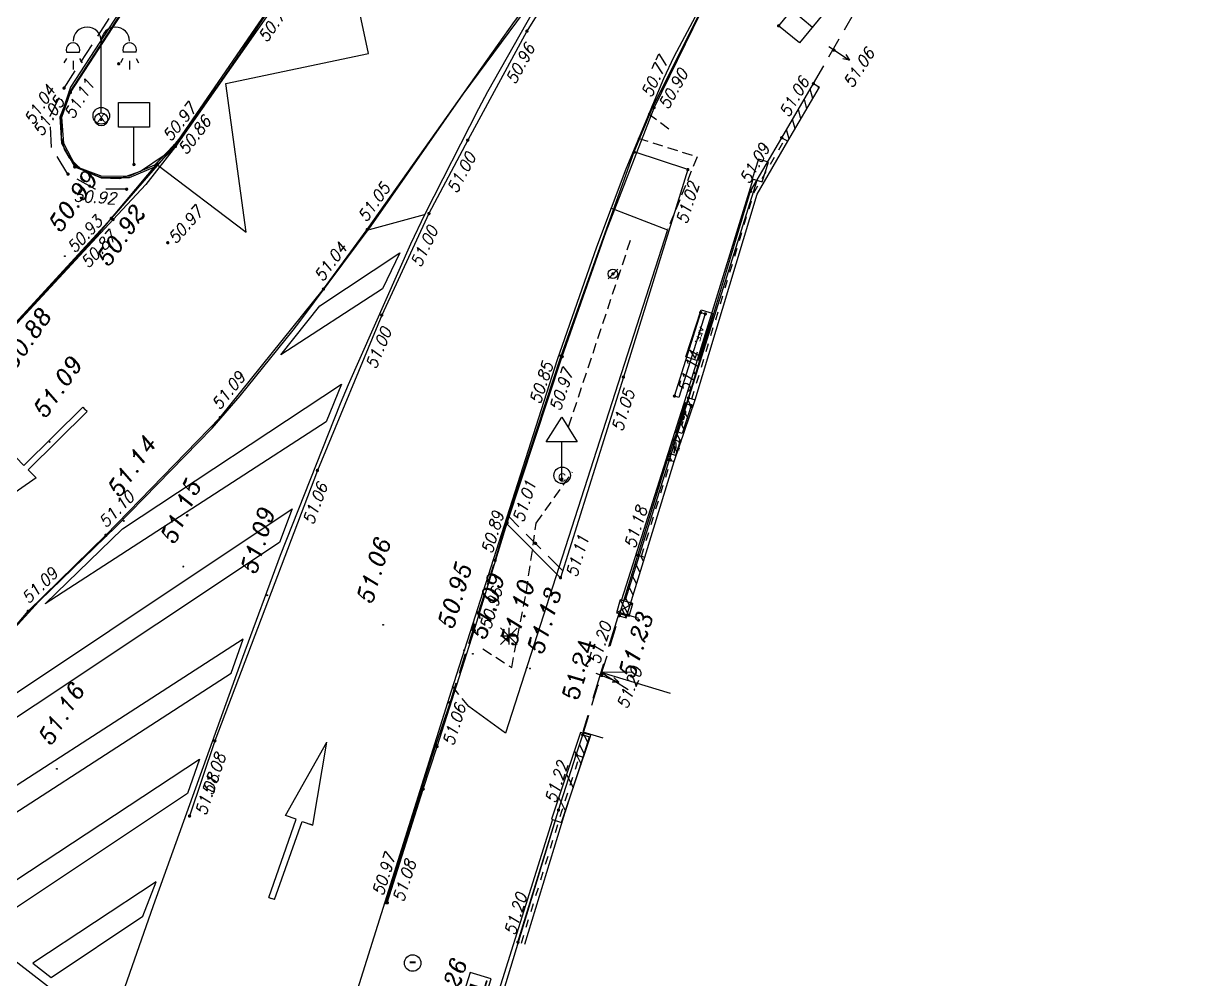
# Model space of a CAD drawing. Extents: x 661856 to 662117, y 6866905 to 6867165.
# Drawn here: x 662083.25 to 662111.85, y 6867091.68 to 6867114.77 of the extents above; entities that cross this region are included whole.
import ezdxf
from ezdxf.enums import TextEntityAlignment as Align

# ---------------------------------------------------------------- set-up
doc = ezdxf.new("R2010")
doc.units = 0
for name, pattern in [('CONTINU', [0]), ('DISCONTIN', [0.75, 0.5, -0.25]), ('DISCONTINU', [0.75, 0.5, -0.25]), ('GRILLE', [0.4, 0.2, -0.2]), ('HAIELIN', [0.375, 0.25, -0.125]), ('HIDDEN', [0.375, 0.25, -0.125])]:
    doc.linetypes.add(name, pattern=pattern)
doc.layers.get('0').update_dxf_attribs({"linetype": 'CONTINUOUS'})
for name, color, linetype in [('ACCES', 7, 'CONTINU'), ('AFFICHAGE', 6, 'CONTINU'), ('ARBRES', 3, 'CONTINU'), ('BORDURE', 7, 'CONTINU'), ('CLOTURE', 7, 'CONTINU'), ('COTE_ALTI', 8, 'CONTINU'), ('COTE_DE_SEUIL', 8, 'CONTINU'), ('ECLAIRAGE_PUBL', 3, 'CONTINU'), ('FLECHAGE', 6, 'CONTINU'), ('GEO_AEP_S', 4, 'CONTINUOUS'), ('GEO_ALTI-PIC', 7, 'CONTINUOUS'), ('GEO_ALTI-PIC_SEUILS', 1, 'CONTINUOUS'), ('GEO_ALTICOT', 7, 'CONTINUOUS'), ('GEO_BORDURE', 7, 'CONTINUOUS'), ('GEO_CHANGE_REVET', 252, 'DISCONTINU'), ('GEO_ECL_S', 30, 'CONTINUOUS'), ('GEO_EDF_S', 1, 'CONTINUOUS'), ('GEO_ENTREE', 7, 'DISCONTINU'), ('GEO_GDF_S', 30, 'CONTINUOUS'), ('GEO_LIGNE_CONT', 252, 'CONTINUOUS'), ('GEO_MUR', 1, 'CONTINUOUS'), ('GEO_MUR_HACHURE', 1, 'CONTINUOUS'), ('GEO_MUR_S', 7, 'CONTINUOUS'), ('GEO_PANNEAU', 7, 'CONTINUOUS'), ('GEO_TEL_S', 6, 'CONTINUOUS'), ('GEO_TROTTOIR_BAS', 7, 'CONTINUOUS'), ('GEO_TROTTOIR_BATEAU', 7, 'DISCONTINU'), ('GEO_TROTTOIR_HAUT', 252, 'CONTINUOUS'), ('HAIE', 3, 'CONTINU'), ('LIGNE_DIVERS', 7, 'CONTINU'), ('MARQ-SOL', 6, 'CONTINU'), ('MOB-URB_TC', 6, 'CONTINU'), ('MUR', 7, 'CONTINU'), ('OBJET_EAU', 4, 'CONTINU'), ('OBJET_TELECOM', 4, 'CONTINU'), ('OUVRAGE_ART_PI', 7, 'CONTINU'), ('SIGNAL-VERTICA', 6, 'CONTINU')]:
    doc.layers.add(name, color=color, linetype=linetype)
doc.styles.add('COMPLEX', font='COMPLEX')
doc.styles.add('ITALIC', font='italic.shx', dxfattribs={"height": 0.6})
doc.styles.add('ROMANS', font='romans.shx', dxfattribs={"width": 0.95, "oblique": 13.5, "height": 5})
doc.styles.get("Standard").update_dxf_attribs({"font": 'ARIALUNI.ttf', "height": 2})

# ---------------------------------------------------------------- blocks, each defined once
blk = doc.blocks.new('PTTOPO')
at = {"color": 0, "const_width": 0.04}
blk.add_lwpolyline([(0, 0.02, 1), (0, -0.02, 1)], format="xyb", close=True, dxfattribs=at)
at = {"color": 0}
blk.add_point((0, 0), dxfattribs=at)
at = {"layer": 'GEO_ALTICOT', "style": 'ROMANS', "oblique": 13.5, "width": 0.95}
blk.add_attdef('ALT', text='', height=0.28, dxfattribs=at).set_placement((0.1, -0.1), align=Align.TOP_LEFT)
blk = doc.blocks.new('P705', base_point=(80.25, 78))
for p, q in [((79.75, 79.199), (79.75, 79.999)), ((79.75, 79.999), (80.749, 79.999)), ((80.749, 79.999), (80.749, 79.199)), ((80.25, 79.199), (79.75, 79.199)), ((80.25, 78), (80.25, 79.199)), ((80.749, 79.199), (80.25, 79.199))]:
    blk.add_line(p, q)
blk = doc.blocks.new('P502', base_point=(67.75, 28.5))
for p, q in [((67.75, 28.709), (67.75, 31.019)), ((66.629, 30.669), (67.049, 30.669)), ((68.869, 30.669), (68.449, 30.669)), ((66.629, 30.459), (66.545, 30.319)), ((66.839, 30.389), (66.839, 30.109)), ((67.049, 30.459), (67.133, 30.319)), ((68.449, 30.459), (68.365, 30.319)), ((68.659, 30.389), (68.659, 30.109)), ((68.869, 30.459), (68.953, 30.319))]:
    blk.add_line(p, q)
blk.add_circle((67.75, 28.5), 0.209)
for centre, radius, start, end in [((67.295, 31.02), 0.454, 0.01, 180), ((68.205, 31.02), 0.454, 0.01, 180), ((66.84, 30.74), 0.221, 341.57, 198.44), ((68.66, 30.74), 0.221, 341.57, 198.44)]:
    blk.add_arc(centre, radius, start, end)
blk = doc.blocks.new('P384')
for p, q in [((0, 1), (0, 0)), ((0, 1), (1, 1)), ((0.25, 0), (0.25, 1)), ((0.5, 0), (0.5, 1)), ((0.75, 0), (0.75, 1)), ((1, 1), (1, 0)), ((0, 0), (1, 0))]:
    blk.add_line(p, q)
at = {"style": 'ROMANS', "oblique": 13.5, "width": 0.95}
blk.add_text('TEL', height=0.2, dxfattribs=at).set_placement((0.254, 0.413))
blk = doc.blocks.new('P014', base_point=(17.75, 43.5))
for p, q in [((17.709, 43.699), (17.75, 43.799)), ((17.75, 43.399), (17.75, 43.799)), ((17.75, 43.799), (17.789, 43.699))]:
    blk.add_line(p, q)
blk = doc.blocks.new('P337')
for p, q in [((0, 1), (1, 1)), ((0, 1), (0, 0)), ((1, 1), (1, 0)), ((0, 0), (1, 0)), ((0.133, 0.423), (0.532, 0.713)), ((0.532, 0.713), (0.41, 0.338)), ((0.41, 0.338), (0.885, 0.683)), ((0.885, 0.683), (0.743, 0.637)), ((0.885, 0.683), (0.797, 0.562))]:
    blk.add_line(p, q)
at = {"flags": 128}
for points in [[(0.45, 1), (0.45, 1.28)], [(0.55, 1), (0.55, 1.28)]]:
    blk.add_lwpolyline(points, dxfattribs=at)
blk = doc.blocks.new('P322')
for p, q in [((0, 1), (1, 1)), ((0, 1), (0, 0)), ((1, 1), (1, 0)), ((0, 0), (1, 0))]:
    blk.add_line(p, q)
at = {"flags": 128}
for points in [[(0.45, 1), (0.45, 1.28)], [(0.55, 1), (0.55, 1.28)]]:
    blk.add_lwpolyline(points, dxfattribs=at)
at = {"style": 'ROMANS', "oblique": 13.5, "width": 0.95}
blk.add_text('GDF', height=0.2, dxfattribs=at).set_placement((0.205, 0.413))
blk = doc.blocks.new('P702', base_point=(67.75, 6))
for p, q in [((67.25, 7.199), (67.75, 7.999)), ((67.75, 7.999), (68.249, 7.199)), ((67.75, 7.199), (67.25, 7.199)), ((67.75, 6), (67.75, 7.199)), ((68.249, 7.199), (67.75, 7.199))]:
    blk.add_line(p, q)
blk = doc.blocks.new('P091', base_point=(30.25, 66))
blk.add_line((30.326, 66.076), (30.172, 65.922))
blk.add_circle((30.25, 66), 0.076)
blk = doc.blocks.new('*X202')
at = {"layer": 'MUR', "color": 7, "linetype": 'CONTINU'}
for p, q in [((610734.857, 133603.27), (610735.022, 133602.946)), ((610734.672, 133602.7), (610734.837, 133602.376)), ((610734.487, 133602.129), (610734.652, 133601.805))]:
    blk.add_line(p, q, dxfattribs=at)
blk = doc.blocks.new('P30700')
at = {"color": 0}
blk.add_circle((0, 0), 0.05, dxfattribs=at)
blk.add_attdef('COTE30700', text='', height=0.3).set_placement((0, 0.3), align=Align.CENTER)
blk = doc.blocks.new('SU414')
at = {"color": 0, "linetype": 'CONTINUOUS'}
for points in [[(0.5, 0), (0.5, 1.75)], [(0.429, 0.75), (0.5, 0), (0.571, 0.75)], [(0, 0.5), (0, 0)], [(1, 0), (1, 0.5)]]:
    blk.add_lwpolyline(points, dxfattribs=at)
at = {"color": 0, "linetype": 'DISCONTIN'}
blk.add_lwpolyline([(0, 0), (1, 0)], dxfattribs=at)
blk = doc.blocks.new('P25100')
at = {"linetype": 'CONTINUOUS'}
for p, q in [((0.500962, 0.017909), (0.500962, 0.086771)), ((0.500962, 0.086771), (1.001772, -0.000871)), ((0.000151, 0.017909), (0.000151, -0.000871)), ((0.000151, 0.017909), (0.500962, 0.017909)), ((0.000151, -0.019652), (0.000151, -0.000871)), ((0.000151, -0.019652), (0.500962, -0.019652)), ((0.500962, -0.088513), (1.001772, -0.000871)), ((0.500962, -0.019652), (0.500962, -0.088513)), ((0.500962, -0.088513), (0.500962, -0.069733))]:
    blk.add_line(p, q, dxfattribs=at)
blk = doc.blocks.new('P30100')
at = {"color": 0}
blk.add_circle((0, 0), 0.05, dxfattribs=at)
blk.add_attdef('COTE30100', (0.3, 0.3), '', height=0.3)
blk = doc.blocks.new('P30300')
at = {"color": 0}
blk.add_circle((0, 0), 0.05, dxfattribs=at)
blk.add_attdef('COTE30300', (0.3, -0.6), '', height=0.3)
blk = doc.blocks.new('P30200')
at = {"color": 0}
blk.add_circle((0, 0), 0.05, dxfattribs=at)
blk.add_attdef('COTE30200', (0.3, -0.15), '', height=0.3)
blk = doc.blocks.new('P21900', base_point=(1, 1))
blk.add_circle((1, 1), 1)
blk.add_text('C', height=0.991).set_placement((0.5, 0.25), (1.5, 0.25), align=Align.ALIGNED)
blk = doc.blocks.new('P23000')
at = {"color": 3}
for p, q in [((-1, 1), (1, -1)), ((1, 1), (-1, -1)), ((1, 0), (-1, 0)), ((0, 1), (0, -1))]:
    blk.add_line(p, q, dxfattribs=at)
blk = doc.blocks.new('P29600')
blk.add_lwpolyline([(0, 0), (1, 0), (1, 1), (0, 1), (0, 0), (1, 1), (0, 1), (1, 0)])
blk = doc.blocks.new('SU219')
at = {"color": 0, "linetype": 'CONTINUOUS'}
blk.add_lwpolyline([(0, 0.3), (1.2, 0.3), (1.2, 0), (0, 0), (0, 0.3)], dxfattribs=at)
at = {"color": 0, "style": 'COMPLEX', "width": 1.333333}
blk.add_text('AFF.', height=0.1, dxfattribs=at).set_placement((0.4, 0.1), (0.8, 0.1), align=Align.FIT)
blk = doc.blocks.new('P21100', base_point=(1, 1))
blk.add_circle((1, 1), 1)
blk.add_text('-', height=2.15).set_placement((0.5, 0.25), (1.5, 0.25), align=Align.ALIGNED)
blk = doc.blocks.new('P21300', base_point=(1, 1))
blk.add_circle((1, 1), 1)
blk.add_text('X', height=1.07).set_placement((0.5, 0.25), (1.5, 0.25), align=Align.ALIGNED)
blk = doc.blocks.new('P27600')
for points in [[(0, 0), (1, 0), (1, 0.4), (0, 0.4), (0, 0)], [(0.25, 0), (0.25, 0.4), (0.5, 0.4), (0.5, 0), (0.75, 0), (0.75, 0.4)]]:
    blk.add_lwpolyline(points)
blk.add_text('T', height=0.288964).set_placement((0.023187, 0.061513))

msp = doc.modelspace()

# ---------------------------------------------------------------- hatches: boundary and pattern name
at = {"layer": 'GEO_MUR_HACHURE'}
h = msp.add_hatch(dxfattribs=at)
h.set_pattern_fill('_U', color=256, scale=0.2, angle=104.602, style=0, pattern_type=0)
h.set_pattern_definition([(104.601968357, (0, 0), (-0.1935401020483, -0.0504205206154), [])])
h.paths.add_polyline_path([(662101.562, 6867112.018), (662102.329, 6867113.325), (662102.475, 6867113.239), (662101.709, 6867111.932)])
h = msp.add_hatch(dxfattribs=at)
h.set_pattern_fill('_U', color=256, scale=0.2, angle=116.1122, style=0, pattern_type=0)
h.set_pattern_definition([(116.112184347, (0, 0), (-0.179586799865, -0.088026026346), [])])
h.paths.add_polyline_path([(662098.802, 6867104.247), (662099.309, 6867105.731), (662099.472, 6867105.682), (662098.963, 6867104.192)])
h = msp.add_hatch(dxfattribs=at)
h.set_pattern_fill('_U', color=256, scale=0.2, angle=117.8328, style=0, pattern_type=0)
h.set_pattern_definition([(117.8328170216, (0, 0), (-0.1768627400303, -0.0933786441804), [])])
h.paths.add_polyline_path([(662097.638, 6867100.469), (662098.089, 6867101.931), (662098.252, 6867101.881), (662097.8, 6867100.419)])
h = msp.add_hatch(dxfattribs=at)
h.set_pattern_fill('_U', color=256, scale=0.2, angle=117.5139, style=0, pattern_type=0)
h.set_pattern_definition([(117.5139113264, (0, 0), (-0.1773797390374, -0.0923927928954), [])])
h.paths.add_polyline_path([(662096.599, 6867097.105), (662096.753, 6867097.591), (662096.915, 6867097.54), (662096.761, 6867097.053)])

# ---------------------------------------------------------------- linework, layer by layer
at = {"layer": 'BORDURE', "color": 7, "linetype": 'CONTINUOUS'}
for points in [[(662086.366, 6867075.721), (662089.936, 6867087.052), (662093.584, 6867098.656), (662096.144, 6867106.66), (662097.095, 6867109.382), (662097.802, 6867111.269), (662098.712, 6867113.45), (662098.964, 6867113.983), (662099.931, 6867115.804), (662100.745, 6867117.131), (662101.203, 6867117.822), (662102.594, 6867119.698), (662102.981, 6867120.16), (662103.692, 6867120.983)], [(662086.489, 6867111.424), (662084.905, 6867109.539), (662082.441, 6867106.861), (662081.925, 6867106.26), (662081.449, 6867105.885)], [(662097.698, 6867100.863), (662099.2, 6867105.578), (662100.872, 6867111.02)], [(662097.426, 6867110.326), (662098.805, 6867109.797), (662096.791, 6867103.539), (662094.891, 6867097.63), (662093.999, 6867098.276)], [(662094.182, 6867089.646), (662096.025, 6867095.532)]]:
    msp.add_lwpolyline(points, dxfattribs=at)
at = {"layer": 'BORDURE', "color": 7, "linetype": 'HIDDEN'}
msp.add_lwpolyline([(662093.999, 6867098.276), (662093.606, 6867098.765)], dxfattribs=at)
at = {"layer": 'BORDURE', "color": 7, "linetype": 'CONTINUOUS'}
msp.add_polyline3d([(662092.462, 6867125.706, 50.981), (662088.928, 6867120.235, 51.055), (662084.381, 6867113.239, 51.087), (662084.14, 6867112.543, 51.05), (662084.151, 6867112.025, 51.024), (662084.224, 6867111.745, 51.009), (662084.341, 6867111.529, 51.003), (662084.64, 6867111.252, 50.994), (662085.119, 6867111.048, 50.982), (662085.562, 6867111.035, 50.972), (662085.594, 6867111.042, 50.971), (662086.068, 6867111.209, 50.948), (662086.641, 6867111.599, 50.918), (662086.926, 6867111.891, 50.9), (662087.15, 6867112.163, 50.896), (662088.028, 6867113.4, 50.878), (662088.497, 6867114.098, 50.868), (662090.531, 6867117.146, 50.863), (662091.193, 6867118.154, 50.87), (662093.043, 6867121.044, 50.888), (662094.043, 6867122.749, 50.897), (662094.835, 6867124.237, 50.905), (662095.051, 6867124.667, 50.911)], dxfattribs=at)
at = {"layer": 'CLOTURE', "color": 7, "linetype": 'CONTINU'}
for points in [[(662100.959, 6867110.986), (662097.779, 6867100.844)], [(662096.088, 6867095.52), (662094.314, 6867089.688)]]:
    msp.add_lwpolyline(points, dxfattribs=at)
at = {"layer": 'GEO_BORDURE'}
for points in [[(662099.293, 6867111.247, 51.02), (662097.998, 6867111.674, 50.783)], [(662099.293, 6867111.247, 51.02), (662097.737, 6867106.236, 51.047), (662096.216, 6867101.387, 51.11)], [(662096.216, 6867101.387, 51.11), (662094.903, 6867102.707, 50.89)]]:
    msp.add_polyline3d(points, dxfattribs=at)
at = {"layer": 'GEO_CHANGE_REVET', "elevation": 51.02, "flags": 128}
msp.add_lwpolyline([(662096.27, 6867101.557), (662094.974, 6867102.858)], dxfattribs=at)
at = {"layer": 'GEO_CHANGE_REVET'}
msp.add_polyline3d([(662085.733, 6867110.775, 50.923), (662084.976, 6867110.774, 50.947), (662084.315, 6867111.142, 50.971), (662083.917, 6867111.785, 50.996), (662083.883, 6867112.541, 51.02), (662084.221, 6867113.217, 51.044), (662088.101, 6867119.211, 51.013), (662092.807, 6867126.496, 50.946), (662093.2, 6867126.926, 50.922), (662093.711, 6867127.206, 50.898), (662094.218, 6867127.268, 50.902), (662094.705, 6867127.117, 50.905), (662095.343, 6867126.753, 50.883)], dxfattribs=at)
at = {"layer": 'GEO_ENTREE'}
for points in [[(662102.329, 6867113.325, 51.062), (662103.33, 6867115.063, 51.072)], [(662096.753, 6867097.591, 51.194), (662097.638, 6867100.469, 51.203)]]:
    msp.add_polyline3d(points, dxfattribs=at)
at = {"layer": 'GEO_LIGNE_CONT'}
msp.add_polyline3d([(662081.835, 6867098.781, 51.121), (662083.358, 6867100.579, 51.087), (662085.231, 6867102.412, 51.101), (662087.994, 6867105.259, 51.088), (662090.489, 6867108.362, 51.044), (662091.549, 6867109.8, 51.049), (662095.102, 6867114.826, 50.974), (662097.41, 6867117.823, 50.93), (662095.405, 6867114.594, 50.964), (662093.975, 6867111.959, 50.996), (662093.038, 6867110.186, 50.998), (662091.898, 6867107.732, 50.998), (662090.344, 6867103.979, 51.055), (662087.865, 6867097.445, 51.079), (662087.254, 6867095.629, 51.081)], dxfattribs=at)
at = {"layer": 'GEO_MUR'}
for p, q in [((662102.329, 6867113.325, 51.155), (662102.475, 6867113.239, 51.155)), ((662101.562, 6867112.018, 51.155), (662101.709, 6867111.932, 51.155)), ((662101.562, 6867112.018, 51.155), (662101.709, 6867111.932, 51.155)), ((662099.309, 6867105.731, 51.155), (662099.472, 6867105.682, 51.155)), ((662099.309, 6867105.731, 51.155), (662099.472, 6867105.682, 51.155)), ((662098.802, 6867104.247, 51.203), (662098.963, 6867104.192, 51.155)), ((662098.802, 6867104.247, 51.155), (662098.963, 6867104.192, 51.155)), ((662098.089, 6867101.931, 51.203), (662098.252, 6867101.881, 51.203)), ((662098.089, 6867101.931, 51.203), (662098.252, 6867101.881, 51.203)), ((662097.638, 6867100.469, 51.203), (662097.8, 6867100.419, 51.203)), ((662096.753, 6867097.591, 51.204), (662096.915, 6867097.54, 51.204)), ((662096.599, 6867097.105, 51.204), (662096.761, 6867097.053, 51.204)), ((662096.599, 6867097.105, 51.204), (662096.761, 6867097.053, 51.204))]:
    msp.add_line(p, q, dxfattribs=at)
at = {"layer": 'GEO_MUR', "flags": 128}
for points, elevation in [([(662101.709, 6867111.932), (662102.475, 6867113.239)], 51.155), ([(662099.472, 6867105.682), (662100.966, 6867110.656), (662101.709, 6867111.932)], 51.155), ([(662098.963, 6867104.192), (662099.472, 6867105.682)], 51.155), ([(662098.252, 6867101.881), (662098.963, 6867104.192)], 51.203), ([(662097.8, 6867100.419), (662098.252, 6867101.881)], 51.203), ([(662096.761, 6867097.053), (662096.915, 6867097.54)], 51.204), ([(662095.352, 6867092.533), (662096.332, 6867095.722), (662096.761, 6867097.053)], 51.204)]:
    msp.add_lwpolyline(points, dxfattribs=dict(at, elevation=elevation))
at = {"layer": 'GEO_MUR'}
for points in [[(662101.562, 6867112.018, 51.063), (662102.329, 6867113.325, 51.062)], [(662099.309, 6867105.731, 51.139), (662100.809, 6867110.724, 51.09), (662101.562, 6867112.018, 51.063)], [(662098.802, 6867104.247, 51.155), (662099.309, 6867105.731, 51.139)], [(662098.089, 6867101.931, 51.179), (662098.802, 6867104.247, 51.155)], [(662097.638, 6867100.469, 51.203), (662098.089, 6867101.931, 51.179)], [(662096.599, 6867097.105, 51.193), (662096.753, 6867097.591, 51.194)], [(662095.189, 6867092.582, 51.204), (662096.169, 6867095.773, 51.217), (662096.599, 6867097.105, 51.193)]]:
    msp.add_polyline3d(points, dxfattribs=at)
at = {"layer": 'GEO_MUR_S', "linetype": 'GRILLE', "flags": 128}
for points, elevation in [([(662099.391, 6867105.707), (662100.888, 6867110.69), (662101.636, 6867111.976)], 51.155), ([(662098.171, 6867101.906), (662098.883, 6867104.222)], 51.203), ([(662095.271, 6867092.558), (662096.251, 6867095.748), (662096.68, 6867097.079)], 51.204)]:
    msp.add_lwpolyline(points, dxfattribs=dict(at, elevation=elevation))
at = {"layer": 'GEO_PANNEAU', "elevation": 51.144, "flags": 128}
msp.add_lwpolyline([(662098.97, 6867105.777), (662099.606, 6867107.796), (662099.716, 6867107.761), (662099.08, 6867105.743)], close=True, dxfattribs=at)
at = {"layer": 'GEO_TROTTOIR_BAS'}
for points in [[(662094.638, 6867101.807, 50.893), (662094.903, 6867102.707, 50.89), (662096.231, 6867106.746, 50.847), (662097.998, 6867111.674, 50.783), (662098.447, 6867112.766, 50.768), (662099.814, 6867115.506, 50.765), (662101.465, 6867118.086, 50.761), (662102.897, 6867119.959, 50.767), (662104.441, 6867121.742, 50.773), (662104.915, 6867122.245, 50.782), (662105.751, 6867123.169, 50.783), (662110.186, 6867127.8, 50.779), (662110.593, 6867128.194, 50.775)], [(662084.48, 6867111.313, 50.945), (662084.168, 6867111.88, 50.982), (662084.127, 6867112.527, 51.018), (662084.366, 6867113.13, 51.055), (662088.309, 6867119.201, 51.008)], [(662090.522, 6867117.039, 50.823), (662089.546, 6867115.564, 50.763), (662086.912, 6867111.809, 50.858), (662086.2, 6867110.89, 50.864), (662085.405, 6867110.042, 50.871), (662081.074, 6867105.371, 50.9), (662078.953, 6867103.3, 50.919), (662076.638, 6867101.448, 50.938)], [(662084.48, 6867111.313, 50.945), (662085.114, 6867111.054, 50.923), (662085.799, 6867111.057, 50.901), (662086.43, 6867111.322, 50.879), (662086.912, 6867111.809, 50.858)], [(662091.999, 6867093.538, 50.966), (662092.869, 6867096.286, 50.951), (662093.201, 6867097.342, 50.931), (662093.547, 6867098.368, 50.948)]]:
    msp.add_polyline3d(points, dxfattribs=at)
at = {"layer": 'GEO_TROTTOIR_BATEAU'}
msp.add_polyline3d([(662093.547, 6867098.368, 50.948), (662094.638, 6867101.807, 50.893)], dxfattribs=at)
at = {"layer": 'GEO_TROTTOIR_HAUT'}
for points in [[(662092.032, 6867093.533, 51.078), (662092.899, 6867096.28, 51.068), (662093.233, 6867097.308, 51.063), (662094.133, 6867100.11, 50.957), (662094.928, 6867102.717, 51.015), (662096.258, 6867106.729, 50.973), (662097.318, 6867109.755, 50.937), (662098.477, 6867112.745, 50.9), (662099.798, 6867115.448, 50.895), (662101.434, 6867117.973, 50.891), (662102.887, 6867119.894, 50.887), (662104.464, 6867121.714, 50.883), (662105.706, 6867123.072, 50.886), (662110.226, 6867127.765, 50.895), (662111.846, 6867129.43, 50.816)], [(662084.509, 6867111.322, 50.975), (662084.214, 6867111.882, 51.021), (662084.166, 6867112.514, 51.066), (662084.374, 6867113.112, 51.111), (662088.316, 6867119.165, 51.102), (662092.97, 6867126.344, 51.02), (662093.294, 6867126.719, 51), (662093.707, 6867126.992, 50.98), (662094.15, 6867127.06, 50.961), (662094.581, 6867126.936, 50.943), (662095.037, 6867126.693, 50.961), (662095.37, 6867126.391, 50.982), (662095.442, 6867125.948, 51.004), (662095.382, 6867125.602, 51.017)], [(662095.382, 6867125.602, 51.017), (662093.237, 6867121.616, 51.013), (662090.931, 6867117.721, 51.008), (662086.893, 6867111.833, 50.968), (662085.365, 6867110.072, 50.934), (662081.076, 6867105.403, 51.034), (662078.922, 6867103.343, 51.047), (662076.602, 6867101.471, 51.059)], [(662084.509, 6867111.322, 50.975), (662085.135, 6867111.087, 50.974), (662085.803, 6867111.101, 50.972), (662086.418, 6867111.362, 50.97), (662086.893, 6867111.833, 50.968)]]:
    msp.add_polyline3d(points, dxfattribs=at)
at = {"layer": 'HAIE', "color": 3, "linetype": 'HAIELIN'}
for points in [[(662096.413, 6867105.036), (662097.925, 6867109.59)], [(662094.343, 6867099.672), (662095.037, 6867099.217), (662095.393, 6867101.058), (662095.632, 6867102.706), (662096.505, 6867103.942)]]:
    msp.add_lwpolyline(points, dxfattribs=at)
at = {"layer": 'LIGNE_DIVERS', "color": 7, "linetype": 'HIDDEN'}
for points in [[(662098.333, 6867112.607), (662098.905, 6867112.183)], [(662098.088, 6867112.012), (662099.518, 6867111.558), (662098.814, 6867109.815)]]:
    msp.add_lwpolyline(points, dxfattribs=at)
at = {"layer": 'MARQ-SOL', "color": 6, "linetype": 'CONTINUOUS'}
for points in [[(662099.849, 6867120.952), (662099.494, 6867120.529), (662096.818, 6867117.067), (662096.66, 6867116.837), (662095.711, 6867115.344), (662094.456, 6867113.128), (662094.234, 6867112.719), (662092.938, 6867110.175), (662092.594, 6867109.449), (662091.085, 6867106.051), (662090.893, 6867105.587), (662089.445, 6867101.924), (662088.535, 6867099.461), (662086.377, 6867093.461), (662085.234, 6867090.189)], [(662084.644, 6867090.884), (662082.524, 6867092.517), (662080.119, 6867093.689), (662080.092, 6867094.119), (662080.132, 6867094.629), (662080.44, 6867096.336), (662080.594, 6867096.769), (662080.772, 6867097.163), (662081.341, 6867098.115), (662082.039, 6867099.05), (662082.293, 6867099.369), (662083.604, 6867100.806), (662083.638, 6867100.839), (662085.482, 6867102.629), (662087.802, 6867104.998), (662088.48, 6867105.78), (662089.755, 6867107.371), (662089.92, 6867107.582), (662091.646, 6867109.887), (662093.869, 6867113.072), (662096.664, 6867116.858)], [(662092.919, 6867110.152), (662091.592, 6867109.792)]]:
    msp.add_lwpolyline(points, dxfattribs=at)
for points in [[(662092.332, 6867109.241, 51.059), (662091.912, 6867108.366, 51.058), (662089.457, 6867106.771, 51.11), (662090.402, 6867107.955, 51.093)], [(662090.929, 6867106.068, 51.081), (662090.557, 6867105.155, 51.096), (662083.764, 6867100.758, 51.13), (662085.633, 6867102.568, 51.148)], [(662089.737, 6867103.048, 51.079), (662089.426, 6867102.236, 51.09), (662080.552, 6867096.331, 51.181), (662080.911, 6867097.172, 51.169)], [(662080.241, 6867094.538, 51.165), (662080.234, 6867093.898, 51.154), (662088.259, 6867099.079, 51.107), (662088.546, 6867099.901, 51.096)], [(662087.493, 6867097.003, 51.127), (662087.204, 6867096.172, 51.135), (662082.195, 6867092.843, 51.159), (662081.677, 6867093.174, 51.145)], [(662083.468, 6867092.072, 51.16), (662083.906, 6867091.727, 51.164), (662086.121, 6867093.206, 51.139), (662086.443, 6867094.038, 51.137)]]:
    msp.add_polyline3d(points, close=True, dxfattribs=at)
at = {"layer": 'MOB-URB_TC', "color": 6, "linetype": 'CONTINUOUS'}
msp.add_lwpolyline([(662086.453, 6867111.382), (662088.623, 6867109.734), (662088.129, 6867113.332), (662091.58, 6867114.051), (662090.869, 6867117.37), (662090.984, 6867117.573), (662094.255, 6867118.293), (662093.611, 6867121.622), (662093.68, 6867121.809), (662097.02, 6867122.708), (662094.793, 6867124.124)], dxfattribs=at)
at = {"layer": 'MUR', "color": 7, "linetype": 'CONTINUOUS'}
for points in [[(662101.24, 6867111.431), (662101, 6867111.498), (662100.851, 6867111.024), (662101.089, 6867110.949), (662101.24, 6867111.431)], [(662096.951, 6867097.586), (662096.699, 6867097.644), (662096, 6867095.552), (662096.244, 6867095.471), (662096.951, 6867097.586)]]:
    msp.add_lwpolyline(points, dxfattribs=at)

# ---------------------------------------------------------------- block references
at = {"layer": 'ACCES', "color": 7, "linetype": 'CONTINU', "xscale": 3.013366999761264, "yscale": 1.000561999726647, "rotation": 253.1268627081248}
msp.add_blockref('SU414', (662097.632, 6867100.55), dxfattribs=at)
at = {"layer": 'AFFICHAGE', "color": 6, "linetype": 'CONTINU', "rotation": 252.0096627186121}
msp.add_blockref('SU219', (662099.617, 6867107.864), dxfattribs=at)
at = {"layer": 'ARBRES', "color": 3, "linetype": 'CONTINU', "xscale": 0.1999999999095632, "yscale": 0.1999999999095632, "rotation": 359.5109626559351}
msp.add_blockref('P23000', (662094.968, 6867099.973), dxfattribs=at)
at = {"layer": 'COTE_ALTI', "color": 8}
ref = msp.add_blockref('P30100', (662084.241, 6867109.157, 50.989), dxfattribs=dict(at, xscale=0.1999999998396623, yscale=0.1999999998396623, rotation=55.31096356693842))
ref.add_attrib('COTE30100', '50.99', (662084.14, 6867109.713, 50.989), dxfattribs={"color": 8, "height": 0.4, "rotation": 55.311, "style": 'ITALIC'})
ref = msp.add_blockref('P30300', (662084.414, 6867109.013, 50.923), dxfattribs=dict(at, xscale=0.1999999998396623, yscale=0.1999999998396623, rotation=55.31096356693842))
ref.add_attrib('COTE30300', '50.92', (662085.299, 6867108.887, 50.923), dxfattribs={"color": 8, "height": 0.4, "rotation": 55.311, "style": 'ITALIC'})
ref = msp.add_blockref('P30300', (662082.14, 6867106.52, 50.876), dxfattribs=dict(at, xscale=0.1999999998396623, yscale=0.1999999998396623, rotation=55.31096356693842))
ref.add_attrib('COTE30300', '50.88', (662083.026, 6867106.394, 50.876), dxfattribs={"color": 8, "height": 0.4, "rotation": 55.311, "style": 'ITALIC'})
ref = msp.add_blockref('P30100', (662083.873, 6867104.668, 51.087), dxfattribs=dict(at, xscale=0.1999999998396623, yscale=0.1999999998396623, rotation=55.31096356693842))
ref.add_attrib('COTE30100', '51.09', (662083.771, 6867105.224, 51.087), dxfattribs={"color": 8, "height": 0.4, "rotation": 55.311, "style": 'ITALIC'})
ref = msp.add_blockref('P30100', (662085.668, 6867102.757, 51.145), dxfattribs=dict(at, xscale=0.1999999998396623, yscale=0.1999999998396623, rotation=55.31096356693842))
ref.add_attrib('COTE30100', '51.14', (662085.567, 6867103.314, 51.145), dxfattribs={"color": 8, "height": 0.4, "rotation": 55.311, "style": 'ITALIC'})
ref = msp.add_blockref('P30100', (662087.103, 6867101.656, 51.148), dxfattribs=dict(at, xscale=0.1999999999452803, yscale=0.1999999999452803, rotation=66.11096330448049))
ref.add_attrib('COTE30100', '51.15', (662086.899, 6867102.184, 51.148), dxfattribs={"color": 8, "height": 0.4, "rotation": 66.111, "style": 'ITALIC'})
ref = msp.add_blockref('P30100', (662089.128, 6867100.963, 51.094), dxfattribs=dict(at, xscale=0.2000000003706532, yscale=0.2000000003706532, rotation=73.31096317646008))
ref.add_attrib('COTE30100', '51.09', (662088.86, 6867101.461, 51.094), dxfattribs={"color": 8, "height": 0.4, "rotation": 73.311, "style": 'ITALIC'})
ref = msp.add_blockref('P30100', (662091.932, 6867100.248, 51.056), dxfattribs=dict(at, xscale=0.2000000003706532, yscale=0.2000000003706532, rotation=73.31096317646008))
ref.add_attrib('COTE30100', '51.06', (662091.664, 6867100.746, 51.056), dxfattribs={"color": 8, "height": 0.4, "rotation": 73.311, "style": 'ITALIC'})
ref = msp.add_blockref('P30100', (662093.889, 6867099.636, 50.95), dxfattribs=dict(at, xscale=0.2000000003706532, yscale=0.2000000003706532, rotation=73.31096317646008))
ref.add_attrib('COTE30100', '50.95', (662093.621, 6867100.134, 50.95), dxfattribs={"color": 8, "height": 0.4, "rotation": 73.311, "style": 'ITALIC'})
ref = msp.add_blockref('P30200', (662094.099, 6867099.55, 51.094), dxfattribs=dict(at, xscale=0.2000000003706532, yscale=0.2000000003706532, rotation=73.31096317646008))
ref.add_attrib('COTE30200', '51.09', (662094.406, 6867099.876, 51.094), dxfattribs={"color": 8, "height": 0.4, "rotation": 73.311, "style": 'ITALIC'})
ref = msp.add_blockref('P30100', (662095.407, 6867099.219, 51.101), dxfattribs=dict(at, xscale=0.2000000003706532, yscale=0.2000000003706532, rotation=73.31096317646008))
ref.add_attrib('COTE30100', '51.10', (662095.138, 6867099.717, 51.101), dxfattribs={"color": 8, "height": 0.4, "rotation": 73.311, "style": 'ITALIC'})
ref = msp.add_blockref('P30200', (662095.479, 6867099.196, 51.131), dxfattribs=dict(at, xscale=0.2000000003706532, yscale=0.2000000003706532, rotation=73.31096317646008))
ref.add_attrib('COTE30200', '51.13', (662095.786, 6867099.522, 51.131), dxfattribs={"color": 8, "height": 0.4, "rotation": 73.311, "style": 'ITALIC'})
ref = msp.add_blockref('P30300', (662097.117, 6867098.787, 51.231), dxfattribs=dict(at, xscale=0.2000000003706532, yscale=0.2000000003706532, rotation=73.31096317646008))
ref.add_attrib('COTE30300', '51.23', (662097.998, 6867098.941, 51.231), dxfattribs={"color": 8, "height": 0.4, "rotation": 73.311, "style": 'ITALIC'})
ref = msp.add_blockref('P30100', (662084.049, 6867096.768, 51.156), dxfattribs=dict(at, xscale=0.1999999997928649, yscale=0.1999999997928649, rotation=58.91096347921341))
ref.add_attrib('COTE30100', '51.16', (662083.913, 6867097.317, 51.156), dxfattribs={"color": 8, "height": 0.4, "rotation": 58.911, "style": 'ITALIC'})
ref = msp.add_blockref('P30100', (662093.771, 6867090.074, 51.261), dxfattribs=dict(at, xscale=0.2000000003706532, yscale=0.2000000003706532, rotation=73.31096317646008))
ref.add_attrib('COTE30100', '51.26', (662093.503, 6867090.572, 51.261), dxfattribs={"color": 8, "height": 0.4, "rotation": 73.311, "style": 'ITALIC'})
at = {"layer": 'COTE_DE_SEUIL', "color": 8}
ref = msp.add_blockref('P30700', (662097.23, 6867099.009, 51.24), dxfattribs=dict(at, xscale=0.2000000003706532, yscale=0.2000000003706532, rotation=73.31096317646008))
ref.add_attrib('COTE30700', '51.24', dxfattribs={"color": 8, "height": 0.4, "rotation": 73.311, "style": 'COMPLEX'}).set_placement((662096.847, 6867099.124, 51.24), align=Align.CENTER)
at = {"layer": 'ECLAIRAGE_PUBL', "color": 3, "linetype": 'CONTINU', "xscale": 0.1999999999095632, "yscale": 0.1999999999095632, "rotation": 359.5109626559351}
msp.add_blockref('P21300', (662085.121, 6867112.55), dxfattribs=at)
at = {"layer": 'FLECHAGE', "color": 6, "linetype": 'CONTINU'}
for p, xscale, yscale, rotation in [((662084.728, 6867105.452), 3.990222000095059, 3.990222000095059, 224.6835627108013), ((662089.233, 6867093.638), 3.999190000436884, 3.999190000436884, 70.54146271055976)]:
    msp.add_blockref('P25100', p, dxfattribs=dict(at, xscale=xscale, yscale=yscale, rotation=rotation))
at = {"layer": 'GEO_AEP_S', "xscale": 1.5, "yscale": 1.5, "zscale": 1.5}
msp.add_blockref('P091', (662097.485, 6867108.73, 50.958), dxfattribs=at)
at = {"layer": 'GEO_ALTI-PIC'}
ref = msp.add_blockref('PTTOPO', (662089.546, 6867115.564, 50.763), dxfattribs=at)
ref.add_attrib('ALT', '50.76', dxfattribs={"layer": 'GEO_ALTICOT', "height": 0.28, "rotation": 54.9505, "style": 'ROMANS', "oblique": 13.5, "width": 0.95}).set_placement((662088.886, 6867114.461, 50.763), align=Align.TOP_LEFT)
for p in [(662101.486, 6867114.723, 50.995), (662085.543, 6867113.805, 51.132), (662085.121, 6867112.462, 51.111), (662101.562, 6867112.018, 51.063), (662097.998, 6867111.674, 50.783), (662084.48, 6867111.313, 50.945), (662084.509, 6867111.322, 50.975), (662085.909, 6867111.371, 51.053), (662084.318, 6867111.139, 50.946), (662097.485, 6867108.73, 50.958), (662099.606, 6867107.796, 51.124), (662099.716, 6867107.761, 51.132), (662098.97, 6867105.777, 51.144), (662099.228, 6867105.593, 51.14), (662099.371, 6867105.548, 51.14), (662098.959, 6867104.718, 51.142), (662099.017, 6867104.918, 51.144), (662099.101, 6867104.671, 51.142), (662098.802, 6867104.247, 51.155), (662098.85, 6867104.388, 51.151), (662096.248, 6867103.771, 51.063), (662094.903, 6867102.707, 50.89), (662095.614, 6867102.216, 51.047), (662093.547, 6867098.368, 50.948), (662096.753, 6867097.591, 51.194), (662093.201, 6867097.342, 50.931), (662096.599, 6867097.105, 51.193), (662092.869, 6867096.286, 50.951), (662092.899, 6867096.28, 51.068)]:
    msp.add_blockref('PTTOPO', p, dxfattribs=at)
ref = msp.add_blockref('PTTOPO', (662095.405, 6867114.594, 50.964), dxfattribs=at)
ref.add_attrib('ALT', '50.96', dxfattribs={"layer": 'GEO_ALTICOT', "height": 0.28, "rotation": 61.5193, "style": 'ROMANS', "oblique": 13.5, "width": 0.95}).set_placement((662094.876, 6867113.423, 50.964), align=Align.TOP_LEFT)
ref = msp.add_blockref('PTTOPO', (662098.447, 6867112.766, 50.768), dxfattribs=at)
ref.add_attrib('ALT', '50.77', dxfattribs={"layer": 'GEO_ALTICOT', "height": 0.28, "rotation": 65.5555, "style": 'ROMANS', "oblique": 13.5, "width": 0.95}).set_placement((662098.155, 6867113.084, 50.768), align=Align.TOP_LEFT)
ref = msp.add_blockref('PTTOPO', (662098.477, 6867112.745, 50.9), dxfattribs=at)
ref.add_attrib('ALT', '50.90', dxfattribs={"layer": 'GEO_ALTICOT', "height": 0.28, "rotation": 60.5941, "style": 'ROMANS', "oblique": 13.5, "width": 0.95}).set_placement((662098.568, 6867112.817, 50.9), align=Align.TOP_LEFT)
ref = msp.add_blockref('PTTOPO', (662084.221, 6867113.217, 51.044), dxfattribs=at)
ref.add_attrib('ALT', '51.04', dxfattribs={"layer": 'GEO_ALTICOT', "height": 0.28, "rotation": 57.087, "style": 'ROMANS', "oblique": 13.5, "width": 0.95}).set_placement((662083.235, 6867112.459, 51.044), align=Align.TOP_LEFT)
ref = msp.add_blockref('PTTOPO', (662084.374, 6867113.112, 51.111), dxfattribs=at)
ref.add_attrib('ALT', '51.11', dxfattribs={"layer": 'GEO_ALTICOT', "height": 0.28, "rotation": 58.416, "style": 'ROMANS', "oblique": 13.5, "width": 0.95}).set_placement((662084.201, 6867112.596, 51.111), align=Align.TOP_LEFT)
ref = msp.add_blockref('PTTOPO', (662102.329, 6867113.325, 51.062), dxfattribs=at)
ref.add_attrib('ALT', '51.06', dxfattribs={"layer": 'GEO_ALTICOT', "height": 0.28, "rotation": 60.0503, "style": 'ROMANS', "oblique": 13.5, "width": 0.95}).set_placement((662101.487, 6867112.629, 51.062), align=Align.TOP_LEFT)
ref = msp.add_blockref('PTTOPO', (662084.366, 6867113.13, 51.055), dxfattribs=at)
ref.add_attrib('ALT', '51.05', dxfattribs={"layer": 'GEO_ALTICOT', "height": 0.28, "rotation": 56.9971, "style": 'ROMANS', "oblique": 13.5, "width": 0.95}).set_placement((662083.45, 6867112.183, 51.055), align=Align.TOP_LEFT)
ref = msp.add_blockref('PTTOPO', (662086.893, 6867111.833, 50.968), dxfattribs=at)
ref.add_attrib('ALT', '50.97', dxfattribs={"layer": 'GEO_ALTICOT', "height": 0.28, "rotation": 51.3031, "style": 'ROMANS', "oblique": 13.5, "width": 0.95}).set_placement((662086.578, 6867112.083, 50.968), align=Align.TOP_LEFT)
ref = msp.add_blockref('PTTOPO', (662086.912, 6867111.809, 50.858), dxfattribs=at)
ref.add_attrib('ALT', '50.86', dxfattribs={"layer": 'GEO_ALTICOT', "height": 0.28, "rotation": 52.6894, "style": 'ROMANS', "oblique": 13.5, "width": 0.95}).set_placement((662086.95, 6867111.755, 50.858), align=Align.TOP_LEFT)
ref = msp.add_blockref('PTTOPO', (662093.975, 6867111.959, 50.996), dxfattribs=at)
ref.add_attrib('ALT', '51.00', dxfattribs={"layer": 'GEO_ALTICOT', "height": 0.28, "rotation": 62.1366, "style": 'ROMANS', "oblique": 13.5, "width": 0.95}).set_placement((662093.459, 6867110.782, 50.996), align=Align.TOP_LEFT)
ref = msp.add_blockref('PTTOPO', (662100.809, 6867110.724, 51.09), dxfattribs=at)
ref.add_attrib('ALT', '51.09', dxfattribs={"layer": 'GEO_ALTICOT', "height": 0.28, "rotation": 59.7976, "style": 'ROMANS', "oblique": 13.5, "width": 0.95}).set_placement((662100.528, 6867111.021, 51.09), align=Align.TOP_LEFT)
ref = msp.add_blockref('PTTOPO', (662099.293, 6867111.247, 51.02), dxfattribs=at)
ref.add_attrib('ALT', '51.02', dxfattribs={"layer": 'GEO_ALTICOT', "height": 0.28, "rotation": 72.7389, "style": 'ROMANS', "oblique": 13.5, "width": 0.95}).set_placement((662099.002, 6867109.995, 51.02), align=Align.TOP_LEFT)
ref = msp.add_blockref('PTTOPO', (662085.733, 6867110.775, 50.923), dxfattribs=at)
ref.add_attrib('ALT', '50.92', dxfattribs={"layer": 'GEO_ALTICOT', "height": 0.28, "rotation": 356.1624, "style": 'ROMANS', "oblique": 13.5, "width": 0.95}).set_placement((662084.467, 6867110.76, 50.923), align=Align.TOP_LEFT)
ref = msp.add_blockref('PTTOPO', (662091.549, 6867109.8, 51.049), dxfattribs=at)
ref.add_attrib('ALT', '51.05', dxfattribs={"layer": 'GEO_ALTICOT', "height": 0.28, "rotation": 54.7375, "style": 'ROMANS', "oblique": 13.5, "width": 0.95}).set_placement((662091.296, 6867110.121, 51.049), align=Align.TOP_LEFT)
ref = msp.add_blockref('PTTOPO', (662085.365, 6867110.072, 50.934), dxfattribs=at)
ref.add_attrib('ALT', '50.93', dxfattribs={"layer": 'GEO_ALTICOT', "height": 0.28, "rotation": 47.0723, "style": 'ROMANS', "oblique": 13.5, "width": 0.95}).set_placement((662084.271, 6867109.405, 50.934), align=Align.TOP_LEFT)
ref = msp.add_blockref('PTTOPO', (662086.727, 6867109.482, 50.972), dxfattribs=at)
ref.add_attrib('ALT', '50.97', dxfattribs={"layer": 'GEO_ALTICOT', "height": 0.28, "rotation": 48.5559, "style": 'ROMANS', "oblique": 13.5, "width": 0.95}).set_placement((662086.708, 6867109.619, 50.972), align=Align.TOP_LEFT)
ref = msp.add_blockref('PTTOPO', (662093.038, 6867110.186, 50.998), dxfattribs=at)
ref.add_attrib('ALT', '51.00', dxfattribs={"layer": 'GEO_ALTICOT', "height": 0.28, "rotation": 65.0811, "style": 'ROMANS', "oblique": 13.5, "width": 0.95}).set_placement((662092.583, 6867108.984, 50.998), align=Align.TOP_LEFT)
ref = msp.add_blockref('PTTOPO', (662085.405, 6867110.042, 50.871), dxfattribs=at)
ref.add_attrib('ALT', '50.87', dxfattribs={"layer": 'GEO_ALTICOT', "height": 0.28, "rotation": 47.162, "style": 'ROMANS', "oblique": 13.5, "width": 0.95}).set_placement((662084.601, 6867109.038, 50.871), align=Align.TOP_LEFT)
ref = msp.add_blockref('PTTOPO', (662090.489, 6867108.362, 51.044), dxfattribs=at)
ref.add_attrib('ALT', '51.04', dxfattribs={"layer": 'GEO_ALTICOT', "height": 0.28, "rotation": 53.6074, "style": 'ROMANS', "oblique": 13.5, "width": 0.95}).set_placement((662090.243, 6867108.689, 51.044), align=Align.TOP_LEFT)
ref = msp.add_blockref('PTTOPO', (662091.898, 6867107.732, 50.998), dxfattribs=at)
ref.add_attrib('ALT', '51.00', dxfattribs={"layer": 'GEO_ALTICOT', "height": 0.28, "rotation": 67.5101, "style": 'ROMANS', "oblique": 13.5, "width": 0.95}).set_placement((662091.494, 6867106.512, 50.998), align=Align.TOP_LEFT)
ref = msp.add_blockref('PTTOPO', (662096.231, 6867106.746, 50.847), dxfattribs=at)
ref.add_attrib('ALT', '50.85', dxfattribs={"layer": 'GEO_ALTICOT', "height": 0.28, "rotation": 71.7918, "style": 'ROMANS', "oblique": 13.5, "width": 0.95}).set_placement((662095.459, 6867105.65, 50.847), align=Align.TOP_LEFT)
ref = msp.add_blockref('PTTOPO', (662096.258, 6867106.729, 50.973), dxfattribs=at)
ref.add_attrib('ALT', '50.97', dxfattribs={"layer": 'GEO_ALTICOT', "height": 0.28, "rotation": 71.6525, "style": 'ROMANS', "oblique": 13.5, "width": 0.95}).set_placement((662095.943, 6867105.483, 50.973), align=Align.TOP_LEFT)
ref = msp.add_blockref('PTTOPO', (662099.309, 6867105.731, 51.139), dxfattribs=at)
ref.add_attrib('ALT', '51.14', dxfattribs={"layer": 'GEO_ALTICOT', "height": 0.28, "rotation": 73.2832, "style": 'ROMANS', "oblique": 13.5, "width": 0.95}).set_placement((662099.05, 6867105.919, 51.139), align=Align.TOP_LEFT)
ref = msp.add_blockref('PTTOPO', (662087.994, 6867105.259, 51.088), dxfattribs=at)
ref.add_attrib('ALT', '51.09', dxfattribs={"layer": 'GEO_ALTICOT', "height": 0.28, "rotation": 51.1898, "style": 'ROMANS', "oblique": 13.5, "width": 0.95}).set_placement((662087.76, 6867105.595, 51.088), align=Align.TOP_LEFT)
ref = msp.add_blockref('PTTOPO', (662097.737, 6867106.236, 51.047), dxfattribs=at)
ref.add_attrib('ALT', '51.05', dxfattribs={"layer": 'GEO_ALTICOT', "height": 0.28, "rotation": 72.5947, "style": 'ROMANS', "oblique": 13.5, "width": 0.95}).set_placement((662097.442, 6867104.985, 51.047), align=Align.TOP_LEFT)
ref = msp.add_blockref('PTTOPO', (662090.344, 6867103.979, 51.055), dxfattribs=at)
ref.add_attrib('ALT', '51.06', dxfattribs={"layer": 'GEO_ALTICOT', "height": 0.28, "rotation": 69.2202, "style": 'ROMANS', "oblique": 13.5, "width": 0.95}).set_placement((662089.976, 6867102.747, 51.055), align=Align.TOP_LEFT)
ref = msp.add_blockref('PTTOPO', (662094.928, 6867102.717, 51.015), dxfattribs=at)
ref.add_attrib('ALT', '51.01', dxfattribs={"layer": 'GEO_ALTICOT', "height": 0.28, "rotation": 71.6525, "style": 'ROMANS', "oblique": 13.5, "width": 0.95}).set_placement((662095.051, 6867102.792, 51.015), align=Align.TOP_LEFT)
ref = msp.add_blockref('PTTOPO', (662085.231, 6867102.412, 51.101), dxfattribs=at)
ref.add_attrib('ALT', '51.10', dxfattribs={"layer": 'GEO_ALTICOT', "height": 0.28, "rotation": 45.8641, "style": 'ROMANS', "oblique": 13.5, "width": 0.95}).set_placement((662085.031, 6867102.769, 51.101), align=Align.TOP_LEFT)
ref = msp.add_blockref('PTTOPO', (662098.089, 6867101.931, 51.179), dxfattribs=at)
ref.add_attrib('ALT', '51.18', dxfattribs={"layer": 'GEO_ALTICOT', "height": 0.28, "rotation": 72.9047, "style": 'ROMANS', "oblique": 13.5, "width": 0.95}).set_placement((662097.749, 6867102.157, 51.179), align=Align.TOP_LEFT)
ref = msp.add_blockref('PTTOPO', (662094.638, 6867101.807, 50.893), dxfattribs=at)
ref.add_attrib('ALT', '50.89', dxfattribs={"layer": 'GEO_ALTICOT', "height": 0.28, "rotation": 73.5911, "style": 'ROMANS', "oblique": 13.5, "width": 0.95}).set_placement((662094.295, 6867102.029, 50.893), align=Align.TOP_LEFT)
ref = msp.add_blockref('PTTOPO', (662096.216, 6867101.387, 51.11), dxfattribs=at)
ref.add_attrib('ALT', '51.11', dxfattribs={"layer": 'GEO_ALTICOT', "height": 0.28, "rotation": 72.5947, "style": 'ROMANS', "oblique": 13.5, "width": 0.95}).set_placement((662096.338, 6867101.463, 51.11), align=Align.TOP_LEFT)
ref = msp.add_blockref('PTTOPO', (662083.358, 6867100.579, 51.087), dxfattribs=at)
ref.add_attrib('ALT', '51.09', dxfattribs={"layer": 'GEO_ALTICOT', "height": 0.28, "rotation": 44.3987, "style": 'ROMANS', "oblique": 13.5, "width": 0.95}).set_placement((662083.167, 6867100.939, 51.087), align=Align.TOP_LEFT)
ref = msp.add_blockref('PTTOPO', (662094.133, 6867100.11, 50.957), dxfattribs=at)
ref.add_attrib('ALT', '50.96', dxfattribs={"layer": 'GEO_ALTICOT', "height": 0.28, "rotation": 73.0533, "style": 'ROMANS', "oblique": 13.5, "width": 0.95}).set_placement((662094.256, 6867100.194, 50.957), align=Align.TOP_LEFT)
ref = msp.add_blockref('PTTOPO', (662097.638, 6867100.469, 51.203), dxfattribs=at)
ref.add_attrib('ALT', '51.20', dxfattribs={"layer": 'GEO_ALTICOT', "height": 0.28, "rotation": 72.9016, "style": 'ROMANS', "oblique": 13.5, "width": 0.95}).set_placement((662096.886, 6867099.359, 51.203), align=Align.TOP_LEFT)
ref = msp.add_blockref('PTTOPO', (662093.233, 6867097.308, 51.063), dxfattribs=at)
ref.add_attrib('ALT', '51.06', dxfattribs={"layer": 'GEO_ALTICOT', "height": 0.28, "rotation": 72.19, "style": 'ROMANS', "oblique": 13.5, "width": 0.95}).set_placement((662093.358, 6867097.391, 51.063), align=Align.TOP_LEFT)
ref = msp.add_blockref('PTTOPO', (662087.865, 6867097.445, 51.079), dxfattribs=at)
ref.add_attrib('ALT', '51.08', dxfattribs={"layer": 'GEO_ALTICOT', "height": 0.28, "rotation": 71.4099, "style": 'ROMANS', "oblique": 13.5, "width": 0.95}).set_placement((662087.544, 6867096.2, 51.079), align=Align.TOP_LEFT)
ref = msp.add_blockref('PTTOPO', (662096.169, 6867095.773, 51.217), dxfattribs=at)
ref.add_attrib('ALT', '51.22', dxfattribs={"layer": 'GEO_ALTICOT', "height": 0.28, "rotation": 72.1126, "style": 'ROMANS', "oblique": 13.5, "width": 0.95}).set_placement((662095.832, 6867096.004, 51.217), align=Align.TOP_LEFT)
ref = msp.add_blockref('PTTOPO', (662087.254, 6867095.629, 51.081), dxfattribs=at)
ref.add_attrib('ALT', '51.08', dxfattribs={"layer": 'GEO_ALTICOT', "height": 0.28, "rotation": 71.4099, "style": 'ROMANS', "oblique": 13.5, "width": 0.95}).set_placement((662087.38, 6867095.71, 51.081), align=Align.TOP_LEFT)
ref = msp.add_blockref('PTTOPO', (662091.999, 6867093.538, 50.966), dxfattribs=at)
ref.add_attrib('ALT', '50.97', dxfattribs={"layer": 'GEO_ALTICOT', "height": 0.28, "rotation": 72.4339, "style": 'ROMANS', "oblique": 13.5, "width": 0.95}).set_placement((662091.661, 6867093.768, 50.966), align=Align.TOP_LEFT)
ref = msp.add_blockref('PTTOPO', (662092.032, 6867093.533, 51.078), dxfattribs=at)
ref.add_attrib('ALT', '51.08', dxfattribs={"layer": 'GEO_ALTICOT', "height": 0.28, "rotation": 72.4752, "style": 'ROMANS', "oblique": 13.5, "width": 0.95}).set_placement((662092.156, 6867093.616, 51.078), align=Align.TOP_LEFT)
ref = msp.add_blockref('PTTOPO', (662095.189, 6867092.582, 51.204), dxfattribs=at)
ref.add_attrib('ALT', '51.20', dxfattribs={"layer": 'GEO_ALTICOT', "height": 0.28, "rotation": 72.9223, "style": 'ROMANS', "oblique": 13.5, "width": 0.95}).set_placement((662094.849, 6867092.809, 51.204), align=Align.TOP_LEFT)
at = {"layer": 'GEO_ALTI-PIC_SEUILS'}
ref = msp.add_blockref('PTTOPO', (662102.824, 6867114.137, 51.063), dxfattribs=at)
ref.add_attrib('ALT', '51.06', dxfattribs={"layer": 'GEO_ALTICOT', "height": 0.28, "rotation": 57.1126, "style": 'ROMANS', "oblique": 13.5, "width": 0.95}).set_placement((662103.031, 6867113.351, 51.063), align=Align.TOP_LEFT)
ref = msp.add_blockref('PTTOPO', (662097.208, 6867099.027, 51.2), dxfattribs=at)
ref.add_attrib('ALT', '51.20', dxfattribs={"layer": 'GEO_ALTICOT', "height": 0.28, "rotation": 68.6617, "style": 'ROMANS', "oblique": 13.5, "width": 0.95}).set_placement((662097.568, 6867098.299, 51.2), align=Align.TOP_LEFT)
at = {"layer": 'GEO_ECL_S', "xscale": 0.75, "yscale": 0.75, "zscale": 0.75}
msp.add_blockref('P502', (662085.121, 6867112.462, 51.111), dxfattribs=at)
at = {"layer": 'GEO_EDF_S', "xscale": 0.3477882686907516, "yscale": 0.149955834262073, "rotation": 251.7005019163391}
msp.add_blockref('P337', (662098.959, 6867104.718, 51.142), dxfattribs=at)
at = {"layer": 'GEO_ENTREE'}
for p, xscale, yscale, zscale, rotation in [((662102.824, 6867114.137, 51.063), 1.500000000128282, 1.500000000128282, 1.500000000128282, 237.1125700723349), ((662097.208, 6867099.027, 51.2), 1.4999999999362, 1.4999999999362, 1.4999999999362, 248.6617136885267)]:
    msp.add_blockref('P014', p, dxfattribs=dict(at, xscale=xscale, yscale=yscale, zscale=zscale, rotation=rotation))
at = {"layer": 'GEO_GDF_S', "xscale": 0.7064882234242535, "yscale": 0.1500144321471453, "rotation": 252.6653273085276}
msp.add_blockref('P322', (662099.228, 6867105.593, 51.14), dxfattribs=at)
at = {"layer": 'GEO_PANNEAU', "xscale": 0.75, "yscale": 0.75, "zscale": 0.75}
for name, p in [('P705', (662085.909, 6867111.371, 51.053)), ('P702', (662096.248, 6867103.771, 51.063))]:
    msp.add_blockref(name, p, dxfattribs=at)
at = {"layer": 'GEO_TEL_S', "xscale": 1.993142694207025, "yscale": 0.6537384316325188, "rotation": 230.5742702181146}
msp.add_blockref('P384', (662102.752, 6867116.263, 51.008), dxfattribs=at)
at = {"layer": 'MUR', "color": 7, "linetype": 'CONTINU', "rotation": 359.5109627095217}
msp.add_blockref('*X202', (50243.611, 6738711.553), dxfattribs=at)
at = {"layer": 'OBJET_EAU', "color": 4, "linetype": 'CONTINU', "xscale": 0.1999999999095632, "yscale": 0.1999999999095632, "rotation": 359.5109626559351}
msp.add_blockref('P21100', (662092.644, 6867092.077), dxfattribs=at)
at = {"layer": 'OBJET_TELECOM', "color": 4, "linetype": 'CONTINU', "xscale": 2.009639999761334, "yscale": 1.334843999637485, "rotation": 252.5277627063434}
msp.add_blockref('P27600', (662094.033, 6867091.852), dxfattribs=at)
at = {"layer": 'OUVRAGE_ART_PI', "color": 7, "linetype": 'CONTINU', "xscale": 0.3195136997212131, "yscale": 0.3195136997212131, "rotation": 254.0828626927585}
msp.add_blockref('P29600', (662097.657, 6867100.85), dxfattribs=at)
at = {"layer": 'SIGNAL-VERTICA', "color": 6, "linetype": 'CONTINU', "xscale": 0.1999999999095632, "yscale": 0.1999999999095632, "rotation": 359.5109626559351}
msp.add_blockref('P21900', (662096.256, 6867103.861), dxfattribs=at)

doc.saveas('drawing.dxf')
